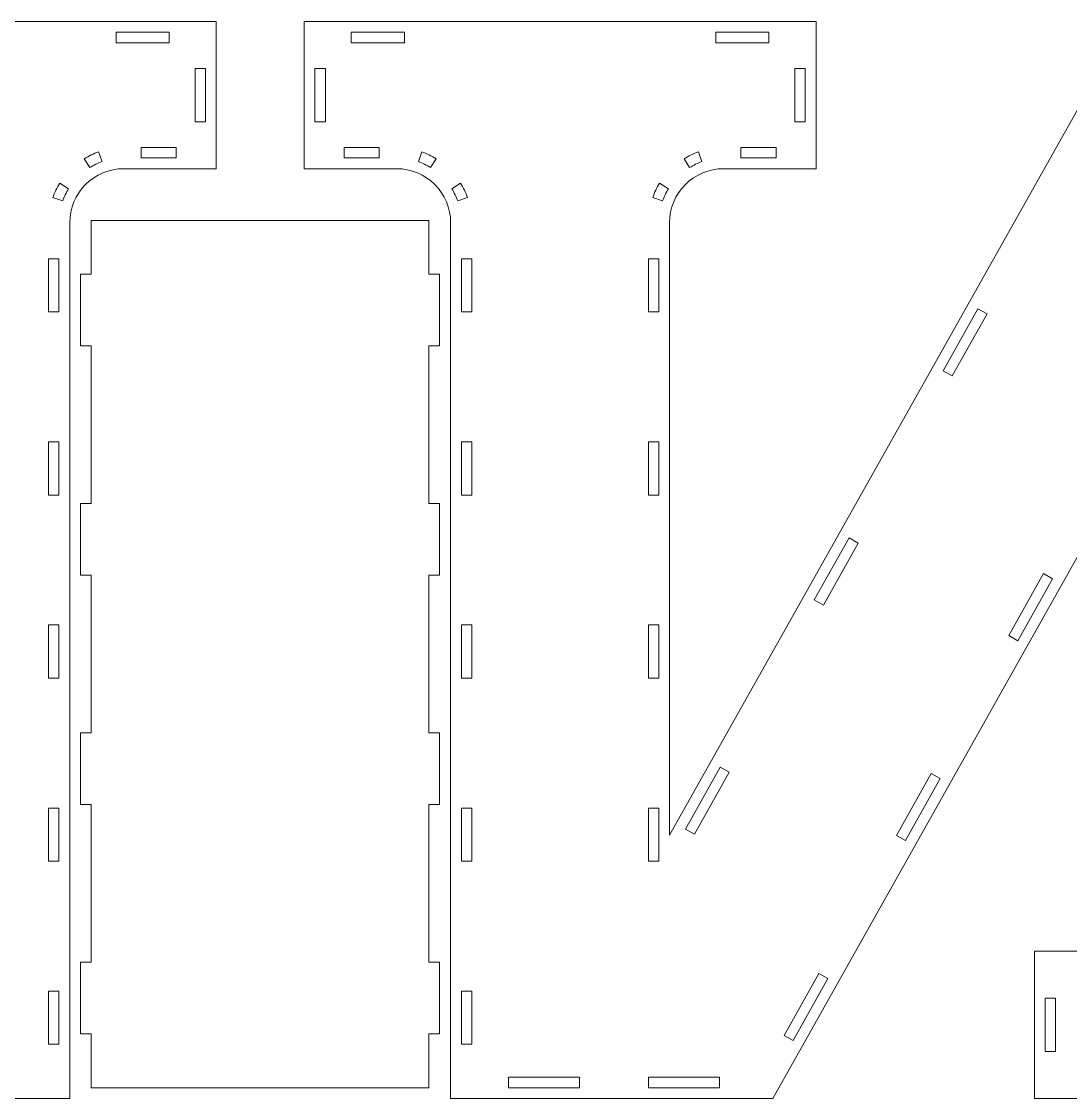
# Model space of a CAD drawing. Header units: millimetres. Extents: x -410 to 410, y -631 to 631.
# Drawn here: x -117.9 to 174.3, y -425.1 to -125.1 of the extents above; entities that cross this region are included whole.
import ezdxf

# ---------------------------------------------------------------- set-up
doc = ezdxf.new("R2010")
doc.units = ezdxf.units.MM
doc.header["$MEASUREMENT"] = 0
doc.layers.add('Camada 1', color=7, linetype='Continuous')

msp = doc.modelspace()

# ---------------------------------------------------------------- linework, layer by layer
at = {"layer": 'Camada 1', "color": 250, "lineweight": 20}
for points, knots in [([(-165.5, -351.7869), (-165.5, -351.7869), (-165.5, -181.1082), (-165.5, -181.1082), (-165.5, -181.1082), (-165.5, -177.1301), (-167.0805, -173.3146), (-169.8934, -170.5016), (-169.8934, -170.5016), (-172.7064, -167.6887), (-176.5219, -166.1082), (-180.5, -166.1082), (-180.5, -166.1082), (-180.5, -166.1082), (-206.29, -166.1082), (-206.29, -166.1082), (-206.29, -166.1082), (-206.29, -166.1082), (-206.29, -125.1082), (-206.29, -125.1082), (-206.29, -125.1082), (-206.29, -125.1082), (-63.71, -125.1082), (-63.71, -125.1082), (-63.71, -125.1082), (-63.71, -125.1082), (-63.71, -166.1082), (-63.71, -166.1082), (-63.71, -166.1082), (-63.71, -166.1082), (-89.5, -166.1082), (-89.5, -166.1082), (-89.5, -166.1082), (-93.4781, -166.1082), (-97.2936, -167.6887), (-100.1066, -170.5016), (-100.1066, -170.5016), (-102.9195, -173.3146), (-104.5, -177.1301), (-104.5, -181.1082), (-104.5, -181.1082), (-104.5, -181.1082), (-104.5, -425.1082), (-104.5, -425.1082), (-104.5, -425.1082), (-104.5, -425.1082), (-194.2549, -425.1082), (-194.2549, -425.1082), (-194.2549, -425.1082), (-194.2549, -425.1082), (-307.92, -222.955), (-307.92, -222.955), (-307.92, -222.955), (-307.92, -222.955), (-307.92, -369.1082), (-307.92, -369.1082), (-307.92, -369.1082), (-307.92, -373.0863), (-306.3395, -376.9018), (-303.5266, -379.7148), (-303.5266, -379.7148), (-300.7136, -382.5277), (-296.8981, -384.1082), (-292.92, -384.1082), (-292.92, -384.1082), (-292.92, -384.1082), (-267.13, -384.1082), (-267.13, -384.1082), (-267.13, -384.1082), (-267.13, -384.1082), (-267.13, -425.1082), (-267.13, -425.1082), (-267.13, -425.1082), (-267.13, -425.1082), (-409.71, -425.1082), (-409.71, -425.1082), (-409.71, -425.1082), (-409.71, -425.1082), (-409.71, -384.1082), (-409.71, -384.1082), (-409.71, -384.1082), (-409.71, -384.1082), (-383.92, -384.1082), (-383.92, -384.1082), (-383.92, -384.1082), (-375.6348, -384.1082), (-368.92, -377.3935), (-368.92, -369.1083), (-368.92, -369.1083), (-368.92, -369.1083), (-368.92, -181.1082), (-368.92, -181.1082), (-368.92, -181.1082), (-368.92, -177.1301), (-370.5005, -173.3146), (-373.3134, -170.5016), (-373.3134, -170.5016), (-376.1264, -167.6887), (-379.9419, -166.1082), (-383.92, -166.1082), (-383.92, -166.1082), (-383.92, -166.1082), (-409.71, -166.1082), (-409.71, -166.1082), (-409.71, -166.1082), (-409.71, -166.1082), (-409.71, -125.1082), (-409.71, -125.1082), (-409.71, -125.1082), (-409.71, -125.1082), (-292.9551, -125.1082), (-292.9551, -125.1082), (-292.9551, -125.1082), (-292.9551, -125.1082), (-165.5, -351.7869), (-165.5, -351.7869)], [0, 0, 0, 0, 0.03333333, 0.03333333, 0.03333333, 0.03333333, 0.06666667, 0.06666667, 0.06666667, 0.06666667, 0.1, 0.1, 0.1, 0.1, 0.13333333, 0.13333333, 0.13333333, 0.13333333, 0.16666667, 0.16666667, 0.16666667, 0.16666667, 0.2, 0.2, 0.2, 0.2, 0.23333333, 0.23333333, 0.23333333, 0.23333333, 0.26666667, 0.26666667, 0.26666667, 0.26666667, 0.3, 0.3, 0.3, 0.3, 0.33333333, 0.33333333, 0.33333333, 0.33333333, 0.36666667, 0.36666667, 0.36666667, 0.36666667, 0.4, 0.4, 0.4, 0.4, 0.43333333, 0.43333333, 0.43333333, 0.43333333, 0.46666667, 0.46666667, 0.46666667, 0.46666667, 0.5, 0.5, 0.5, 0.5, 0.53333333, 0.53333333, 0.53333333, 0.53333333, 0.56666667, 0.56666667, 0.56666667, 0.56666667, 0.6, 0.6, 0.6, 0.6, 0.63333333, 0.63333333, 0.63333333, 0.63333333, 0.66666667, 0.66666667, 0.66666667, 0.66666667, 0.7, 0.7, 0.7, 0.7, 0.73333333, 0.73333333, 0.73333333, 0.73333333, 0.76666667, 0.76666667, 0.76666667, 0.76666667, 0.8, 0.8, 0.8, 0.8, 0.83333333, 0.83333333, 0.83333333, 0.83333333, 0.86666667, 0.86666667, 0.86666667, 0.86666667, 0.9, 0.9, 0.9, 0.9, 0.93333333, 0.93333333, 0.93333333, 0.93333333, 1, 1, 1, 1]), ([(62.6, -351.7869), (62.6, -351.7869), (62.6, -181.1082), (62.6, -181.1082), (62.6, -181.1082), (62.6, -177.1301), (64.1805, -173.3146), (66.9934, -170.5016), (66.9934, -170.5016), (69.8064, -167.6887), (73.6219, -166.1082), (77.6, -166.1082), (77.6, -166.1082), (77.6, -166.1082), (103.39, -166.1082), (103.39, -166.1082), (103.39, -166.1082), (103.39, -166.1082), (103.39, -125.1082), (103.39, -125.1082), (103.39, -125.1082), (103.39, -125.1082), (-39.19, -125.1082), (-39.19, -125.1082), (-39.19, -125.1082), (-39.19, -125.1082), (-39.19, -166.1082), (-39.19, -166.1082), (-39.19, -166.1082), (-39.19, -166.1082), (-13.4, -166.1082), (-13.4, -166.1082), (-13.4, -166.1082), (-9.4219, -166.1082), (-5.6064, -167.6887), (-2.7934, -170.5016), (-2.7934, -170.5016), (0.0195, -173.3146), (1.6, -177.1301), (1.6, -181.1082), (1.6, -181.1082), (1.6, -181.1082), (1.6, -425.1082), (1.6, -425.1082), (1.6, -425.1082), (1.6, -425.1082), (91.3549, -425.1082), (91.3549, -425.1082), (91.3549, -425.1082), (91.3549, -425.1082), (205.02, -222.955), (205.02, -222.955), (205.02, -222.955), (205.02, -222.955), (205.02, -369.1082), (205.02, -369.1082), (205.02, -369.1082), (205.02, -373.0863), (203.4395, -376.9018), (200.6266, -379.7148), (200.6266, -379.7148), (197.8136, -382.5277), (193.9981, -384.1082), (190.02, -384.1082), (190.02, -384.1082), (190.02, -384.1082), (164.23, -384.1082), (164.23, -384.1082), (164.23, -384.1082), (164.23, -384.1082), (164.23, -425.1082), (164.23, -425.1082), (164.23, -425.1082), (164.23, -425.1082), (306.81, -425.1082), (306.81, -425.1082), (306.81, -425.1082), (306.81, -425.1082), (306.81, -384.1082), (306.81, -384.1082), (306.81, -384.1082), (306.81, -384.1082), (281.02, -384.1082), (281.02, -384.1082), (281.02, -384.1082), (272.7348, -384.1082), (266.02, -377.3935), (266.02, -369.1083), (266.02, -369.1083), (266.02, -369.1083), (266.02, -181.1082), (266.02, -181.1082), (266.02, -181.1082), (266.02, -177.1301), (267.6005, -173.3146), (270.4134, -170.5016), (270.4134, -170.5016), (273.2264, -167.6887), (277.0419, -166.1082), (281.02, -166.1082), (281.02, -166.1082), (281.02, -166.1082), (306.81, -166.1082), (306.81, -166.1082), (306.81, -166.1082), (306.81, -166.1082), (306.81, -125.1082), (306.81, -125.1082), (306.81, -125.1082), (306.81, -125.1082), (190.0551, -125.1082), (190.0551, -125.1082), (190.0551, -125.1082), (190.0551, -125.1082), (62.6, -351.7869), (62.6, -351.7869)], [0, 0, 0, 0, 0.03333333, 0.03333333, 0.03333333, 0.03333333, 0.06666667, 0.06666667, 0.06666667, 0.06666667, 0.1, 0.1, 0.1, 0.1, 0.13333333, 0.13333333, 0.13333333, 0.13333333, 0.16666667, 0.16666667, 0.16666667, 0.16666667, 0.2, 0.2, 0.2, 0.2, 0.23333333, 0.23333333, 0.23333333, 0.23333333, 0.26666667, 0.26666667, 0.26666667, 0.26666667, 0.3, 0.3, 0.3, 0.3, 0.33333333, 0.33333333, 0.33333333, 0.33333333, 0.36666667, 0.36666667, 0.36666667, 0.36666667, 0.4, 0.4, 0.4, 0.4, 0.43333333, 0.43333333, 0.43333333, 0.43333333, 0.46666667, 0.46666667, 0.46666667, 0.46666667, 0.5, 0.5, 0.5, 0.5, 0.53333333, 0.53333333, 0.53333333, 0.53333333, 0.56666667, 0.56666667, 0.56666667, 0.56666667, 0.6, 0.6, 0.6, 0.6, 0.63333333, 0.63333333, 0.63333333, 0.63333333, 0.66666667, 0.66666667, 0.66666667, 0.66666667, 0.7, 0.7, 0.7, 0.7, 0.73333333, 0.73333333, 0.73333333, 0.73333333, 0.76666667, 0.76666667, 0.76666667, 0.76666667, 0.8, 0.8, 0.8, 0.8, 0.83333333, 0.83333333, 0.83333333, 0.83333333, 0.86666667, 0.86666667, 0.86666667, 0.86666667, 0.9, 0.9, 0.9, 0.9, 0.93333333, 0.93333333, 0.93333333, 0.93333333, 1, 1, 1, 1]), ([(-91.61, -128.1082), (-91.61, -128.1082), (-91.61, -131.0082), (-91.61, -131.0082), (-91.61, -131.0082), (-91.61, -131.0082), (-76.81, -131.0082), (-76.81, -131.0082), (-76.81, -131.0082), (-76.81, -131.0082), (-76.81, -128.1082), (-76.81, -128.1082), (-76.81, -128.1082), (-76.81, -128.1082), (-91.61, -128.1082), (-91.61, -128.1082)], [0, 0, 0, 0, 0.2, 0.2, 0.2, 0.2, 0.4, 0.4, 0.4, 0.4, 0.6, 0.6, 0.6, 0.6, 1, 1, 1, 1]), ([(-11.29, -128.1082), (-11.29, -128.1082), (-11.29, -131.0082), (-11.29, -131.0082), (-11.29, -131.0082), (-11.29, -131.0082), (-26.09, -131.0082), (-26.09, -131.0082), (-26.09, -131.0082), (-26.09, -131.0082), (-26.09, -128.1082), (-26.09, -128.1082), (-26.09, -128.1082), (-26.09, -128.1082), (-11.29, -128.1082), (-11.29, -128.1082)], [0, 0, 0, 0, 0.2, 0.2, 0.2, 0.2, 0.4, 0.4, 0.4, 0.4, 0.6, 0.6, 0.6, 0.6, 1, 1, 1, 1]), ([(90.29, -128.1082), (90.29, -128.1082), (90.29, -131.0082), (90.29, -131.0082), (90.29, -131.0082), (90.29, -131.0082), (75.49, -131.0082), (75.49, -131.0082), (75.49, -131.0082), (75.49, -131.0082), (75.49, -128.1082), (75.49, -128.1082), (75.49, -128.1082), (75.49, -128.1082), (90.29, -128.1082), (90.29, -128.1082)], [0, 0, 0, 0, 0.2, 0.2, 0.2, 0.2, 0.4, 0.4, 0.4, 0.4, 0.6, 0.6, 0.6, 0.6, 1, 1, 1, 1]), ([(-66.71, -138.2082), (-66.71, -138.2082), (-69.61, -138.2082), (-69.61, -138.2082), (-69.61, -138.2082), (-69.61, -138.2082), (-69.61, -153.0082), (-69.61, -153.0082), (-69.61, -153.0082), (-69.61, -153.0082), (-66.71, -153.0082), (-66.71, -153.0082), (-66.71, -153.0082), (-66.71, -153.0082), (-66.71, -138.2082), (-66.71, -138.2082)], [0, 0, 0, 0, 0.2, 0.2, 0.2, 0.2, 0.4, 0.4, 0.4, 0.4, 0.6, 0.6, 0.6, 0.6, 1, 1, 1, 1]), ([(-36.19, -138.2082), (-36.19, -138.2082), (-33.29, -138.2082), (-33.29, -138.2082), (-33.29, -138.2082), (-33.29, -138.2082), (-33.29, -153.0082), (-33.29, -153.0082), (-33.29, -153.0082), (-33.29, -153.0082), (-36.19, -153.0082), (-36.19, -153.0082), (-36.19, -153.0082), (-36.19, -153.0082), (-36.19, -138.2082), (-36.19, -138.2082)], [0, 0, 0, 0, 0.2, 0.2, 0.2, 0.2, 0.4, 0.4, 0.4, 0.4, 0.6, 0.6, 0.6, 0.6, 1, 1, 1, 1]), ([(100.39, -153.0082), (100.39, -153.0082), (97.49, -153.0082), (97.49, -153.0082), (97.49, -153.0082), (97.49, -153.0082), (97.49, -138.2082), (97.49, -138.2082), (97.49, -138.2082), (97.49, -138.2082), (100.39, -138.2082), (100.39, -138.2082), (100.39, -138.2082), (100.39, -138.2082), (100.39, -153.0082), (100.39, -153.0082)], [0, 0, 0, 0, 0.2, 0.2, 0.2, 0.2, 0.4, 0.4, 0.4, 0.4, 0.6, 0.6, 0.6, 0.6, 1, 1, 1, 1]), ([(-95.5104, -164.1416), (-95.5104, -164.1416), (-96.4636, -161.4024), (-96.4636, -161.4024), (-96.4636, -161.4024), (-97.8641, -161.8973), (-99.2098, -162.5411), (-100.4739, -163.321), (-100.4739, -163.321), (-100.4739, -163.321), (-98.9393, -165.7818), (-98.9393, -165.7818), (-98.9393, -165.7818), (-97.856, -165.1147), (-96.7064, -164.5653), (-95.5104, -164.1416)], [0, 0, 0, 0, 0.2, 0.2, 0.2, 0.2, 0.4, 0.4, 0.4, 0.4, 0.6, 0.6, 0.6, 0.6, 1, 1, 1, 1]), ([(-74.8146, -163.1082), (-74.8146, -163.1082), (-74.8146, -160.2082), (-74.8146, -160.2082), (-74.8146, -160.2082), (-74.8146, -160.2082), (-84.6146, -160.2082), (-84.6146, -160.2082), (-84.6146, -160.2082), (-84.6146, -160.2082), (-84.6146, -163.1082), (-84.6146, -163.1082), (-84.6146, -163.1082), (-84.6146, -163.1082), (-74.8146, -163.1082), (-74.8146, -163.1082)], [0, 0, 0, 0, 0.2, 0.2, 0.2, 0.2, 0.4, 0.4, 0.4, 0.4, 0.6, 0.6, 0.6, 0.6, 1, 1, 1, 1]), ([(-28.0854, -163.1082), (-28.0854, -163.1082), (-28.0854, -160.2082), (-28.0854, -160.2082), (-28.0854, -160.2082), (-28.0854, -160.2082), (-18.2854, -160.2082), (-18.2854, -160.2082), (-18.2854, -160.2082), (-18.2854, -160.2082), (-18.2854, -163.1082), (-18.2854, -163.1082), (-18.2854, -163.1082), (-18.2854, -163.1082), (-28.0854, -163.1082), (-28.0854, -163.1082)], [0, 0, 0, 0, 0.2, 0.2, 0.2, 0.2, 0.4, 0.4, 0.4, 0.4, 0.6, 0.6, 0.6, 0.6, 1, 1, 1, 1]), ([(-7.3896, -164.1416), (-7.3896, -164.1416), (-6.4364, -161.4024), (-6.4364, -161.4024), (-6.4364, -161.4024), (-5.0359, -161.8973), (-3.6902, -162.5411), (-2.4261, -163.321), (-2.4261, -163.321), (-2.4261, -163.321), (-3.9607, -165.7818), (-3.9607, -165.7818), (-3.9607, -165.7818), (-5.044, -165.1147), (-6.1936, -164.5653), (-7.3896, -164.1416)], [0, 0, 0, 0, 0.2, 0.2, 0.2, 0.2, 0.4, 0.4, 0.4, 0.4, 0.6, 0.6, 0.6, 0.6, 1, 1, 1, 1]), ([(68.1607, -165.7818), (68.1607, -165.7818), (66.6261, -163.321), (66.6261, -163.321), (66.6261, -163.321), (67.8902, -162.5411), (69.2359, -161.8973), (70.6364, -161.4024), (70.6364, -161.4024), (70.6364, -161.4024), (71.5896, -164.1416), (71.5896, -164.1416), (71.5896, -164.1416), (70.3936, -164.5653), (69.244, -165.1147), (68.1607, -165.7818)], [0, 0, 0, 0, 0.2, 0.2, 0.2, 0.2, 0.4, 0.4, 0.4, 0.4, 0.6, 0.6, 0.6, 0.6, 1, 1, 1, 1]), ([(82.4854, -163.1082), (82.4854, -163.1082), (82.4854, -160.2082), (82.4854, -160.2082), (82.4854, -160.2082), (82.4854, -160.2082), (92.2854, -160.2082), (92.2854, -160.2082), (92.2854, -160.2082), (92.2854, -160.2082), (92.2854, -163.1082), (92.2854, -163.1082), (92.2854, -163.1082), (92.2854, -163.1082), (82.4854, -163.1082), (82.4854, -163.1082)], [0, 0, 0, 0, 0.2, 0.2, 0.2, 0.2, 0.4, 0.4, 0.4, 0.4, 0.6, 0.6, 0.6, 0.6, 1, 1, 1, 1]), ([(-104.8264, -171.6689), (-104.8264, -171.6689), (-107.2872, -170.1343), (-107.2872, -170.1343), (-107.2872, -170.1343), (-108.0671, -171.3984), (-108.7109, -172.7441), (-109.2058, -174.1446), (-109.2058, -174.1446), (-109.2058, -174.1446), (-106.4666, -175.0978), (-106.4666, -175.0978), (-106.4666, -175.0978), (-106.0429, -173.9018), (-105.4935, -172.7522), (-104.8264, -171.6689)], [0, 0, 0, 0, 0.2, 0.2, 0.2, 0.2, 0.4, 0.4, 0.4, 0.4, 0.6, 0.6, 0.6, 0.6, 1, 1, 1, 1]), ([(1.9264, -171.6689), (1.9264, -171.6689), (4.3872, -170.1343), (4.3872, -170.1343), (4.3872, -170.1343), (5.1671, -171.3984), (5.8109, -172.7441), (6.3058, -174.1446), (6.3058, -174.1446), (6.3058, -174.1446), (3.5666, -175.0978), (3.5666, -175.0978), (3.5666, -175.0978), (3.1429, -173.9018), (2.5935, -172.7522), (1.9264, -171.6689)], [0, 0, 0, 0, 0.2, 0.2, 0.2, 0.2, 0.4, 0.4, 0.4, 0.4, 0.6, 0.6, 0.6, 0.6, 1, 1, 1, 1]), ([(60.6334, -175.0978), (60.6334, -175.0978), (57.8942, -174.1446), (57.8942, -174.1446), (57.8942, -174.1446), (58.3891, -172.7441), (59.0329, -171.3984), (59.8128, -170.1343), (59.8128, -170.1343), (59.8128, -170.1343), (62.2736, -171.6689), (62.2736, -171.6689), (62.2736, -171.6689), (61.6065, -172.7522), (61.0571, -173.9018), (60.6334, -175.0978)], [0, 0, 0, 0, 0.2, 0.2, 0.2, 0.2, 0.4, 0.4, 0.4, 0.4, 0.6, 0.6, 0.6, 0.6, 1, 1, 1, 1]), ([(-4.5, -323.2351), (-4.5, -323.2351), (-4.5, -279.3621), (-4.5, -279.3621), (-4.5, -279.3621), (-4.5, -279.3621), (-1.5, -279.3621), (-1.5, -279.3621), (-1.5, -279.3621), (-1.5, -279.3621), (-1.5, -259.3621), (-1.5, -259.3621), (-1.5, -259.3621), (-1.5, -259.3621), (-4.5, -259.3621), (-4.5, -259.3621), (-4.5, -259.3621), (-4.5, -259.3621), (-4.5, -215.489), (-4.5, -215.489), (-4.5, -215.489), (-4.5, -215.489), (-1.5, -215.489), (-1.5, -215.489), (-1.5, -215.489), (-1.5, -215.489), (-1.5, -195.489), (-1.5, -195.489), (-1.5, -195.489), (-1.5, -195.489), (-4.5, -195.489), (-4.5, -195.489), (-4.5, -195.489), (-4.5, -195.489), (-4.5, -180.489), (-4.5, -180.489), (-4.5, -180.489), (-4.5, -180.489), (-98.5, -180.489), (-98.5, -180.489), (-98.5, -180.489), (-98.5, -180.489), (-98.5, -195.489), (-98.5, -195.489), (-98.5, -195.489), (-98.5, -195.489), (-101.5, -195.489), (-101.5, -195.489), (-101.5, -195.489), (-101.5, -195.489), (-101.5, -215.489), (-101.5, -215.489), (-101.5, -215.489), (-101.5, -215.489), (-98.5, -215.489), (-98.5, -215.489), (-98.5, -215.489), (-98.5, -215.489), (-98.5, -259.3621), (-98.5, -259.3621), (-98.5, -259.3621), (-98.5, -259.3621), (-101.5, -259.3621), (-101.5, -259.3621), (-101.5, -259.3621), (-101.5, -259.3621), (-101.5, -279.3621), (-101.5, -279.3621), (-101.5, -279.3621), (-101.5, -279.3621), (-98.5, -279.3621), (-98.5, -279.3621), (-98.5, -279.3621), (-98.5, -279.3621), (-98.5, -323.2351), (-98.5, -323.2351), (-98.5, -323.2351), (-98.5, -323.2351), (-101.5, -323.2351), (-101.5, -323.2351), (-101.5, -323.2351), (-101.5, -323.2351), (-101.5, -343.2351), (-101.5, -343.2351), (-101.5, -343.2351), (-101.5, -343.2351), (-98.5, -343.2351), (-98.5, -343.2351), (-98.5, -343.2351), (-98.5, -343.2351), (-98.5, -387.1082), (-98.5, -387.1082), (-98.5, -387.1082), (-98.5, -387.1082), (-101.5, -387.1082), (-101.5, -387.1082), (-101.5, -387.1082), (-101.5, -387.1082), (-101.5, -407.1082), (-101.5, -407.1082), (-101.5, -407.1082), (-101.5, -407.1082), (-98.5, -407.1082), (-98.5, -407.1082), (-98.5, -407.1082), (-98.5, -407.1082), (-98.5, -422.1082), (-98.5, -422.1082), (-98.5, -422.1082), (-98.5, -422.1082), (-4.5, -422.1082), (-4.5, -422.1082), (-4.5, -422.1082), (-4.5, -422.1082), (-4.5, -407.1082), (-4.5, -407.1082), (-4.5, -407.1082), (-4.5, -407.1082), (-1.5, -407.1082), (-1.5, -407.1082), (-1.5, -407.1082), (-1.5, -407.1082), (-1.5, -387.1082), (-1.5, -387.1082), (-1.5, -387.1082), (-1.5, -387.1082), (-4.5, -387.1082), (-4.5, -387.1082), (-4.5, -387.1082), (-4.5, -387.1082), (-4.5, -343.2351), (-4.5, -343.2351), (-4.5, -343.2351), (-4.5, -343.2351), (-1.5, -343.2351), (-1.5, -343.2351), (-1.5, -343.2351), (-1.5, -343.2351), (-1.5, -323.2351), (-1.5, -323.2351), (-1.5, -323.2351), (-1.5, -323.2351), (-4.5, -323.2351), (-4.5, -323.2351)], [0, 0, 0, 0, 0.02702703, 0.02702703, 0.02702703, 0.02702703, 0.05405405, 0.05405405, 0.05405405, 0.05405405, 0.08108108, 0.08108108, 0.08108108, 0.08108108, 0.10810811, 0.10810811, 0.10810811, 0.10810811, 0.13513514, 0.13513514, 0.13513514, 0.13513514, 0.16216216, 0.16216216, 0.16216216, 0.16216216, 0.18918919, 0.18918919, 0.18918919, 0.18918919, 0.21621622, 0.21621622, 0.21621622, 0.21621622, 0.24324324, 0.24324324, 0.24324324, 0.24324324, 0.27027027, 0.27027027, 0.27027027, 0.27027027, 0.2972973, 0.2972973, 0.2972973, 0.2972973, 0.32432432, 0.32432432, 0.32432432, 0.32432432, 0.35135135, 0.35135135, 0.35135135, 0.35135135, 0.37837838, 0.37837838, 0.37837838, 0.37837838, 0.40540541, 0.40540541, 0.40540541, 0.40540541, 0.43243243, 0.43243243, 0.43243243, 0.43243243, 0.45945946, 0.45945946, 0.45945946, 0.45945946, 0.48648649, 0.48648649, 0.48648649, 0.48648649, 0.51351351, 0.51351351, 0.51351351, 0.51351351, 0.54054054, 0.54054054, 0.54054054, 0.54054054, 0.56756757, 0.56756757, 0.56756757, 0.56756757, 0.59459459, 0.59459459, 0.59459459, 0.59459459, 0.62162162, 0.62162162, 0.62162162, 0.62162162, 0.64864865, 0.64864865, 0.64864865, 0.64864865, 0.67567568, 0.67567568, 0.67567568, 0.67567568, 0.7027027, 0.7027027, 0.7027027, 0.7027027, 0.72972973, 0.72972973, 0.72972973, 0.72972973, 0.75675676, 0.75675676, 0.75675676, 0.75675676, 0.78378378, 0.78378378, 0.78378378, 0.78378378, 0.81081081, 0.81081081, 0.81081081, 0.81081081, 0.83783784, 0.83783784, 0.83783784, 0.83783784, 0.86486486, 0.86486486, 0.86486486, 0.86486486, 0.89189189, 0.89189189, 0.89189189, 0.89189189, 0.91891892, 0.91891892, 0.91891892, 0.91891892, 0.94594595, 0.94594595, 0.94594595, 0.94594595, 1, 1, 1, 1]), ([(-107.5, -191.2082), (-107.5, -191.2082), (-110.4, -191.2082), (-110.4, -191.2082), (-110.4, -191.2082), (-110.4, -191.2082), (-110.4, -206.0082), (-110.4, -206.0082), (-110.4, -206.0082), (-110.4, -206.0082), (-107.5, -206.0082), (-107.5, -206.0082), (-107.5, -206.0082), (-107.5, -206.0082), (-107.5, -191.2082), (-107.5, -191.2082)], [0, 0, 0, 0, 0.2, 0.2, 0.2, 0.2, 0.4, 0.4, 0.4, 0.4, 0.6, 0.6, 0.6, 0.6, 1, 1, 1, 1]), ([(4.6, -191.2082), (4.6, -191.2082), (7.5, -191.2082), (7.5, -191.2082), (7.5, -191.2082), (7.5, -191.2082), (7.5, -206.0082), (7.5, -206.0082), (7.5, -206.0082), (7.5, -206.0082), (4.6, -206.0082), (4.6, -206.0082), (4.6, -206.0082), (4.6, -206.0082), (4.6, -191.2082), (4.6, -191.2082)], [0, 0, 0, 0, 0.2, 0.2, 0.2, 0.2, 0.4, 0.4, 0.4, 0.4, 0.6, 0.6, 0.6, 0.6, 1, 1, 1, 1]), ([(59.6, -206.0082), (59.6, -206.0082), (56.7, -206.0082), (56.7, -206.0082), (56.7, -206.0082), (56.7, -206.0082), (56.7, -191.2082), (56.7, -191.2082), (56.7, -191.2082), (56.7, -191.2082), (59.6, -191.2082), (59.6, -191.2082), (59.6, -191.2082), (59.6, -191.2082), (59.6, -206.0082), (59.6, -206.0082)], [0, 0, 0, 0, 0.2, 0.2, 0.2, 0.2, 0.4, 0.4, 0.4, 0.4, 0.6, 0.6, 0.6, 0.6, 1, 1, 1, 1]), ([(148.5078, -205.1211), (148.5078, -205.1211), (151.0356, -206.5424), (151.0356, -206.5424), (151.0356, -206.5424), (151.0356, -206.5424), (141.3314, -223.8012), (141.3314, -223.8012), (141.3314, -223.8012), (141.3314, -223.8012), (138.8036, -222.3799), (138.8036, -222.3799), (138.8036, -222.3799), (138.8036, -222.3799), (148.5078, -205.1211), (148.5078, -205.1211)], [0, 0, 0, 0, 0.2, 0.2, 0.2, 0.2, 0.4, 0.4, 0.4, 0.4, 0.6, 0.6, 0.6, 0.6, 1, 1, 1, 1]), ([(-107.5, -242.2082), (-107.5, -242.2082), (-110.4, -242.2082), (-110.4, -242.2082), (-110.4, -242.2082), (-110.4, -242.2082), (-110.4, -257.0082), (-110.4, -257.0082), (-110.4, -257.0082), (-110.4, -257.0082), (-107.5, -257.0082), (-107.5, -257.0082), (-107.5, -257.0082), (-107.5, -257.0082), (-107.5, -242.2082), (-107.5, -242.2082)], [0, 0, 0, 0, 0.2, 0.2, 0.2, 0.2, 0.4, 0.4, 0.4, 0.4, 0.6, 0.6, 0.6, 0.6, 1, 1, 1, 1]), ([(4.6, -242.2082), (4.6, -242.2082), (7.5, -242.2082), (7.5, -242.2082), (7.5, -242.2082), (7.5, -242.2082), (7.5, -257.0082), (7.5, -257.0082), (7.5, -257.0082), (7.5, -257.0082), (4.6, -257.0082), (4.6, -257.0082), (4.6, -257.0082), (4.6, -257.0082), (4.6, -242.2082), (4.6, -242.2082)], [0, 0, 0, 0, 0.2, 0.2, 0.2, 0.2, 0.4, 0.4, 0.4, 0.4, 0.6, 0.6, 0.6, 0.6, 1, 1, 1, 1]), ([(59.6, -257.0082), (59.6, -257.0082), (56.7, -257.0082), (56.7, -257.0082), (56.7, -257.0082), (56.7, -257.0082), (56.7, -242.2082), (56.7, -242.2082), (56.7, -242.2082), (56.7, -242.2082), (59.6, -242.2082), (59.6, -242.2082), (59.6, -242.2082), (59.6, -242.2082), (59.6, -257.0082), (59.6, -257.0082)], [0, 0, 0, 0, 0.2, 0.2, 0.2, 0.2, 0.4, 0.4, 0.4, 0.4, 0.6, 0.6, 0.6, 0.6, 1, 1, 1, 1]), ([(112.6063, -268.9718), (112.6063, -268.9718), (115.1341, -270.3932), (115.1341, -270.3932), (115.1341, -270.3932), (115.1341, -270.3932), (105.4299, -287.652), (105.4299, -287.652), (105.4299, -287.652), (105.4299, -287.652), (102.9022, -286.2307), (102.9022, -286.2307), (102.9022, -286.2307), (102.9022, -286.2307), (112.6063, -268.9718), (112.6063, -268.9718)], [0, 0, 0, 0, 0.2, 0.2, 0.2, 0.2, 0.4, 0.4, 0.4, 0.4, 0.6, 0.6, 0.6, 0.6, 1, 1, 1, 1]), ([(159.6103, -297.5949), (159.6103, -297.5949), (157.0825, -296.1736), (157.0825, -296.1736), (157.0825, -296.1736), (157.0825, -296.1736), (166.7867, -278.9148), (166.7867, -278.9148), (166.7867, -278.9148), (166.7867, -278.9148), (169.3145, -280.3361), (169.3145, -280.3361), (169.3145, -280.3361), (169.3145, -280.3361), (159.6103, -297.5949), (159.6103, -297.5949)], [0, 0, 0, 0, 0.2, 0.2, 0.2, 0.2, 0.4, 0.4, 0.4, 0.4, 0.6, 0.6, 0.6, 0.6, 1, 1, 1, 1]), ([(-107.5, -293.2082), (-107.5, -293.2082), (-110.4, -293.2082), (-110.4, -293.2082), (-110.4, -293.2082), (-110.4, -293.2082), (-110.4, -308.0082), (-110.4, -308.0082), (-110.4, -308.0082), (-110.4, -308.0082), (-107.5, -308.0082), (-107.5, -308.0082), (-107.5, -308.0082), (-107.5, -308.0082), (-107.5, -293.2082), (-107.5, -293.2082)], [0, 0, 0, 0, 0.2, 0.2, 0.2, 0.2, 0.4, 0.4, 0.4, 0.4, 0.6, 0.6, 0.6, 0.6, 1, 1, 1, 1]), ([(4.6, -293.2082), (4.6, -293.2082), (7.5, -293.2082), (7.5, -293.2082), (7.5, -293.2082), (7.5, -293.2082), (7.5, -308.0082), (7.5, -308.0082), (7.5, -308.0082), (7.5, -308.0082), (4.6, -308.0082), (4.6, -308.0082), (4.6, -308.0082), (4.6, -308.0082), (4.6, -293.2082), (4.6, -293.2082)], [0, 0, 0, 0, 0.2, 0.2, 0.2, 0.2, 0.4, 0.4, 0.4, 0.4, 0.6, 0.6, 0.6, 0.6, 1, 1, 1, 1]), ([(59.6, -308.0082), (59.6, -308.0082), (56.7, -308.0082), (56.7, -308.0082), (56.7, -308.0082), (56.7, -308.0082), (56.7, -293.2082), (56.7, -293.2082), (56.7, -293.2082), (56.7, -293.2082), (59.6, -293.2082), (59.6, -293.2082), (59.6, -293.2082), (59.6, -293.2082), (59.6, -308.0082), (59.6, -308.0082)], [0, 0, 0, 0, 0.2, 0.2, 0.2, 0.2, 0.4, 0.4, 0.4, 0.4, 0.6, 0.6, 0.6, 0.6, 1, 1, 1, 1]), ([(76.7048, -332.8226), (76.7048, -332.8226), (79.2326, -334.2439), (79.2326, -334.2439), (79.2326, -334.2439), (79.2326, -334.2439), (69.5284, -351.5027), (69.5284, -351.5027), (69.5284, -351.5027), (69.5284, -351.5027), (67.0007, -350.0814), (67.0007, -350.0814), (67.0007, -350.0814), (67.0007, -350.0814), (76.7048, -332.8226), (76.7048, -332.8226)], [0, 0, 0, 0, 0.2, 0.2, 0.2, 0.2, 0.4, 0.4, 0.4, 0.4, 0.6, 0.6, 0.6, 0.6, 1, 1, 1, 1]), ([(128.3055, -353.2705), (128.3055, -353.2705), (125.7777, -351.8492), (125.7777, -351.8492), (125.7777, -351.8492), (125.7777, -351.8492), (135.4819, -334.5904), (135.4819, -334.5904), (135.4819, -334.5904), (135.4819, -334.5904), (138.0097, -336.0117), (138.0097, -336.0117), (138.0097, -336.0117), (138.0097, -336.0117), (128.3055, -353.2705), (128.3055, -353.2705)], [0, 0, 0, 0, 0.2, 0.2, 0.2, 0.2, 0.4, 0.4, 0.4, 0.4, 0.6, 0.6, 0.6, 0.6, 1, 1, 1, 1]), ([(-107.5, -344.2082), (-107.5, -344.2082), (-110.4, -344.2082), (-110.4, -344.2082), (-110.4, -344.2082), (-110.4, -344.2082), (-110.4, -359.0082), (-110.4, -359.0082), (-110.4, -359.0082), (-110.4, -359.0082), (-107.5, -359.0082), (-107.5, -359.0082), (-107.5, -359.0082), (-107.5, -359.0082), (-107.5, -344.2082), (-107.5, -344.2082)], [0, 0, 0, 0, 0.2, 0.2, 0.2, 0.2, 0.4, 0.4, 0.4, 0.4, 0.6, 0.6, 0.6, 0.6, 1, 1, 1, 1]), ([(4.6, -344.2082), (4.6, -344.2082), (7.5, -344.2082), (7.5, -344.2082), (7.5, -344.2082), (7.5, -344.2082), (7.5, -359.0082), (7.5, -359.0082), (7.5, -359.0082), (7.5, -359.0082), (4.6, -359.0082), (4.6, -359.0082), (4.6, -359.0082), (4.6, -359.0082), (4.6, -344.2082), (4.6, -344.2082)], [0, 0, 0, 0, 0.2, 0.2, 0.2, 0.2, 0.4, 0.4, 0.4, 0.4, 0.6, 0.6, 0.6, 0.6, 1, 1, 1, 1]), ([(59.6, -359.0082), (59.6, -359.0082), (56.7, -359.0082), (56.7, -359.0082), (56.7, -359.0082), (56.7, -359.0082), (56.7, -344.2082), (56.7, -344.2082), (56.7, -344.2082), (56.7, -344.2082), (59.6, -344.2082), (59.6, -344.2082), (59.6, -344.2082), (59.6, -344.2082), (59.6, -359.0082), (59.6, -359.0082)], [0, 0, 0, 0, 0.2, 0.2, 0.2, 0.2, 0.4, 0.4, 0.4, 0.4, 0.6, 0.6, 0.6, 0.6, 1, 1, 1, 1]), ([(97.0007, -408.9461), (97.0007, -408.9461), (94.4729, -407.5248), (94.4729, -407.5248), (94.4729, -407.5248), (94.4729, -407.5248), (104.1771, -390.266), (104.1771, -390.266), (104.1771, -390.266), (104.1771, -390.266), (106.7049, -391.6872), (106.7049, -391.6872), (106.7049, -391.6872), (106.7049, -391.6872), (97.0007, -408.9461), (97.0007, -408.9461)], [0, 0, 0, 0, 0.2, 0.2, 0.2, 0.2, 0.4, 0.4, 0.4, 0.4, 0.6, 0.6, 0.6, 0.6, 1, 1, 1, 1]), ([(-107.5, -395.2082), (-107.5, -395.2082), (-110.4, -395.2082), (-110.4, -395.2082), (-110.4, -395.2082), (-110.4, -395.2082), (-110.4, -410.0082), (-110.4, -410.0082), (-110.4, -410.0082), (-110.4, -410.0082), (-107.5, -410.0082), (-107.5, -410.0082), (-107.5, -410.0082), (-107.5, -410.0082), (-107.5, -395.2082), (-107.5, -395.2082)], [0, 0, 0, 0, 0.2, 0.2, 0.2, 0.2, 0.4, 0.4, 0.4, 0.4, 0.6, 0.6, 0.6, 0.6, 1, 1, 1, 1]), ([(4.6, -395.2082), (4.6, -395.2082), (7.5, -395.2082), (7.5, -395.2082), (7.5, -395.2082), (7.5, -395.2082), (7.5, -410.0082), (7.5, -410.0082), (7.5, -410.0082), (7.5, -410.0082), (4.6, -410.0082), (4.6, -410.0082), (4.6, -410.0082), (4.6, -410.0082), (4.6, -395.2082), (4.6, -395.2082)], [0, 0, 0, 0, 0.2, 0.2, 0.2, 0.2, 0.4, 0.4, 0.4, 0.4, 0.6, 0.6, 0.6, 0.6, 1, 1, 1, 1]), ([(167.23, -397.2082), (167.23, -397.2082), (170.13, -397.2082), (170.13, -397.2082), (170.13, -397.2082), (170.13, -397.2082), (170.13, -412.0082), (170.13, -412.0082), (170.13, -412.0082), (170.13, -412.0082), (167.23, -412.0082), (167.23, -412.0082), (167.23, -412.0082), (167.23, -412.0082), (167.23, -397.2082), (167.23, -397.2082)], [0, 0, 0, 0, 0.2, 0.2, 0.2, 0.2, 0.4, 0.4, 0.4, 0.4, 0.6, 0.6, 0.6, 0.6, 1, 1, 1, 1]), ([(17.7, -422.1082), (17.7, -422.1082), (17.7, -419.2082), (17.7, -419.2082), (17.7, -419.2082), (17.7, -419.2082), (37.5, -419.2082), (37.5, -419.2082), (37.5, -419.2082), (37.5, -419.2082), (37.5, -422.1082), (37.5, -422.1082), (37.5, -422.1082), (37.5, -422.1082), (17.7, -422.1082), (17.7, -422.1082)], [0, 0, 0, 0, 0.2, 0.2, 0.2, 0.2, 0.4, 0.4, 0.4, 0.4, 0.6, 0.6, 0.6, 0.6, 1, 1, 1, 1]), ([(56.7, -422.1082), (56.7, -422.1082), (56.7, -419.2082), (56.7, -419.2082), (56.7, -419.2082), (56.7, -419.2082), (76.5, -419.2082), (76.5, -419.2082), (76.5, -419.2082), (76.5, -419.2082), (76.5, -422.1082), (76.5, -422.1082), (76.5, -422.1082), (76.5, -422.1082), (56.7, -422.1082), (56.7, -422.1082)], [0, 0, 0, 0, 0.2, 0.2, 0.2, 0.2, 0.4, 0.4, 0.4, 0.4, 0.6, 0.6, 0.6, 0.6, 1, 1, 1, 1])]:
    msp.add_open_spline(points, degree=3, knots=knots, dxfattribs=at)

doc.saveas('drawing.dxf')
